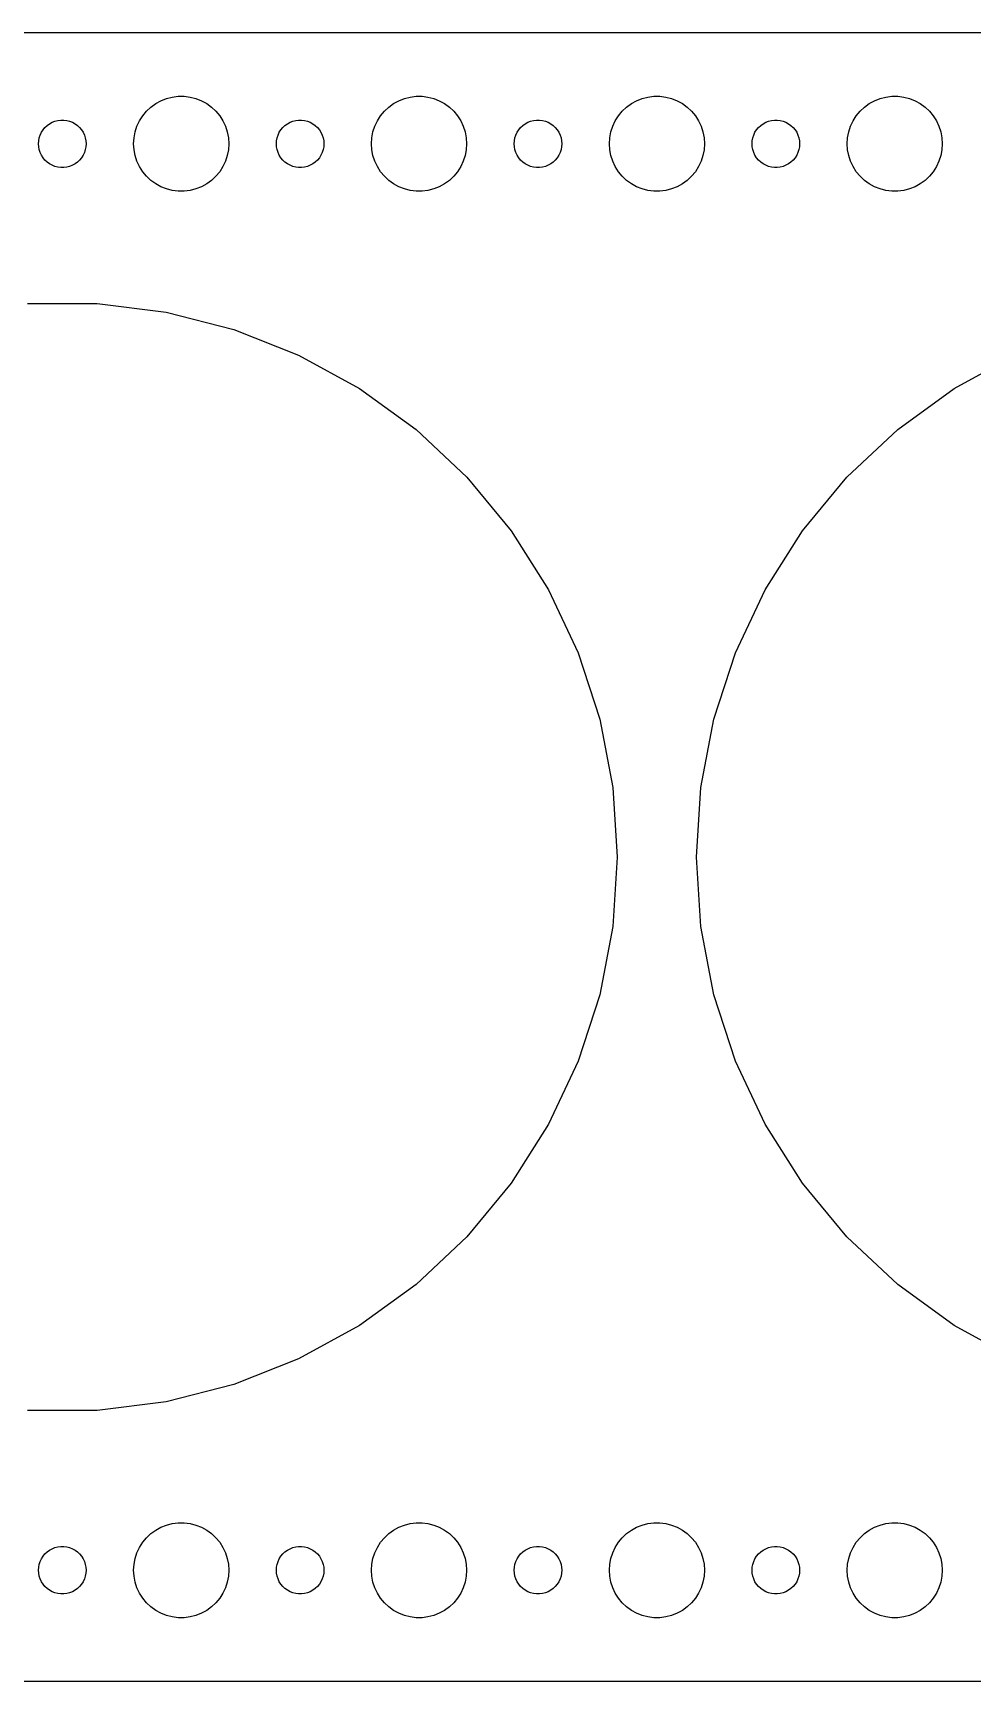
# Model space of a CAD drawing. Header units: metres. Extents: x -120 to 120, y 62 to 280.
# Drawn here: x -1.8 to 57.4, y 176 to 280 of the extents above; entities that cross this region are included whole.
import ezdxf

# ---------------------------------------------------------------- set-up
doc = ezdxf.new("R2010")
doc.units = ezdxf.units.M

msp = doc.modelspace()

# ---------------------------------------------------------------- linework, layer by layer
for p, q in [((114.814, 279.99), (-114.814, 279.99)), ((5.89252, 275.533), (6.22266, 275.714)), ((6.22266, 275.714), (6.57294, 275.853)), ((6.57294, 275.853), (6.93785, 275.947)), ((6.93785, 275.947), (7.31161, 275.994)), ((7.31161, 275.994), (7.68837, 275.994)), ((7.68837, 275.994), (8.06213, 275.947)), ((8.06213, 275.947), (8.42705, 275.853)), ((8.42705, 275.853), (8.77733, 275.714)), ((8.77733, 275.714), (9.10747, 275.533)), ((20.8925, 275.533), (21.2227, 275.714)), ((21.2227, 275.714), (21.5729, 275.853)), ((21.5729, 275.853), (21.9379, 275.947)), ((21.9379, 275.947), (22.3116, 275.994)), ((22.3116, 275.994), (22.6884, 275.994)), ((22.6884, 275.994), (23.0621, 275.947)), ((23.0621, 275.947), (23.427, 275.853)), ((23.427, 275.853), (23.7773, 275.714)), ((23.7773, 275.714), (24.1075, 275.533)), ((35.8925, 275.533), (36.2227, 275.714)), ((36.2227, 275.714), (36.5729, 275.853)), ((36.5729, 275.853), (36.9379, 275.947)), ((36.9379, 275.947), (37.3116, 275.994)), ((37.3116, 275.994), (37.6884, 275.994)), ((37.6884, 275.994), (38.0621, 275.947)), ((38.0621, 275.947), (38.427, 275.853)), ((38.427, 275.853), (38.7773, 275.714)), ((38.7773, 275.714), (39.1075, 275.533)), ((50.8925, 275.533), (51.2227, 275.714)), ((51.2227, 275.714), (51.5729, 275.853)), ((51.5729, 275.853), (51.9379, 275.947)), ((51.9379, 275.947), (52.3116, 275.994)), ((52.3116, 275.994), (52.6884, 275.994)), ((52.6884, 275.994), (53.0621, 275.947)), ((53.0621, 275.947), (53.427, 275.853)), ((53.427, 275.853), (53.7773, 275.714)), ((53.7773, 275.714), (54.1075, 275.533)), ((4.87108, 274.445), (5.07294, 274.763)), ((5.07294, 274.763), (5.31308, 275.054)), ((5.31308, 275.054), (5.58772, 275.312)), ((5.58772, 275.312), (5.89252, 275.533)), ((9.10747, 275.533), (9.41226, 275.312)), ((9.41226, 275.312), (9.6869, 275.054)), ((9.6869, 275.054), (9.92705, 274.763)), ((9.92705, 274.763), (10.1289, 274.445)), ((19.8711, 274.445), (20.0729, 274.763)), ((20.0729, 274.763), (20.3131, 275.054)), ((20.3131, 275.054), (20.5877, 275.312)), ((20.5877, 275.312), (20.8925, 275.533)), ((24.1075, 275.533), (24.4123, 275.312)), ((24.4123, 275.312), (24.6869, 275.054)), ((24.6869, 275.054), (24.927, 274.763)), ((24.927, 274.763), (25.1289, 274.445)), ((34.8711, 274.445), (35.0729, 274.763)), ((35.0729, 274.763), (35.3131, 275.054)), ((35.3131, 275.054), (35.5877, 275.312)), ((35.5877, 275.312), (35.8925, 275.533)), ((39.1075, 275.533), (39.4123, 275.312)), ((39.4123, 275.312), (39.6869, 275.054)), ((39.6869, 275.054), (39.927, 274.763)), ((39.927, 274.763), (40.1289, 274.445)), ((49.8711, 274.445), (50.0729, 274.763)), ((50.0729, 274.763), (50.3131, 275.054)), ((50.3131, 275.054), (50.5877, 275.312)), ((50.5877, 275.312), (50.8925, 275.533)), ((54.1075, 275.533), (54.4123, 275.312)), ((54.4123, 275.312), (54.6869, 275.054)), ((54.6869, 275.054), (54.927, 274.763)), ((54.927, 274.763), (55.1289, 274.445)), ((-1.45287, 273.373), (-1.39465, 273.552)), ((-1.39465, 273.552), (-1.31445, 273.723)), ((-1.31445, 273.723), (-1.21352, 273.882)), ((-1.21352, 273.882), (-1.09344, 274.027)), ((-1.09344, 274.027), (-0.95613, 274.156)), ((-0.95613, 274.156), (-0.80373, 274.266)), ((-0.80373, 274.266), (-0.63866, 274.357)), ((-0.63866, 274.357), (-0.46352, 274.427)), ((-0.46352, 274.427), (-0.28107, 274.473)), ((-0.28107, 274.473), (-0.09418, 274.497)), ((-0.09418, 274.497), (0.09418, 274.497)), ((0.09418, 274.497), (0.28107, 274.473)), ((0.28107, 274.473), (0.46352, 274.427)), ((0.46352, 274.427), (0.63866, 274.357)), ((0.63866, 274.357), (0.80373, 274.266)), ((0.80373, 274.266), (0.95613, 274.156)), ((0.95613, 274.156), (1.09344, 274.027)), ((1.09344, 274.027), (1.21352, 273.882)), ((1.21352, 273.882), (1.31445, 273.723)), ((1.31445, 273.723), (1.39465, 273.552)), ((1.39465, 273.552), (1.45287, 273.373)), ((4.52365, 273.376), (4.59424, 273.746)), ((4.59424, 273.746), (4.71066, 274.104)), ((4.71066, 274.104), (4.87108, 274.445)), ((10.1289, 274.445), (10.2893, 274.104)), ((10.2893, 274.104), (10.4057, 273.746)), ((10.4057, 273.746), (10.4763, 273.376)), ((13.5471, 273.373), (13.6053, 273.552)), ((13.6053, 273.552), (13.6855, 273.723)), ((13.6855, 273.723), (13.7865, 273.882)), ((13.7865, 273.882), (13.9065, 274.027)), ((13.9065, 274.027), (14.0439, 274.156)), ((14.0439, 274.156), (14.1963, 274.266)), ((14.1963, 274.266), (14.3613, 274.357)), ((14.3613, 274.357), (14.5365, 274.427)), ((14.5365, 274.427), (14.7189, 274.473)), ((14.7189, 274.473), (14.9058, 274.497)), ((14.9058, 274.497), (15.0942, 274.497)), ((15.0942, 274.497), (15.2811, 274.473)), ((15.2811, 274.473), (15.4635, 274.427)), ((15.4635, 274.427), (15.6387, 274.357)), ((15.6387, 274.357), (15.8037, 274.266)), ((15.8037, 274.266), (15.9561, 274.156)), ((15.9561, 274.156), (16.0934, 274.027)), ((16.0934, 274.027), (16.2135, 273.882)), ((16.2135, 273.882), (16.3145, 273.723)), ((16.3145, 273.723), (16.3947, 273.552)), ((16.3947, 273.552), (16.4529, 273.373)), ((19.5237, 273.376), (19.5942, 273.746)), ((19.5942, 273.746), (19.7107, 274.104)), ((19.7107, 274.104), (19.8711, 274.445)), ((25.1289, 274.445), (25.2893, 274.104)), ((25.2893, 274.104), (25.4057, 273.746)), ((25.4057, 273.746), (25.4763, 273.376)), ((28.5471, 273.373), (28.6053, 273.552)), ((28.6053, 273.552), (28.6855, 273.723)), ((28.6855, 273.723), (28.7865, 273.882)), ((28.7865, 273.882), (28.9065, 274.027)), ((28.9065, 274.027), (29.0439, 274.156)), ((29.0439, 274.156), (29.1963, 274.266)), ((29.1963, 274.266), (29.3613, 274.357)), ((29.3613, 274.357), (29.5365, 274.427)), ((29.5365, 274.427), (29.7189, 274.473)), ((29.7189, 274.473), (29.9058, 274.497)), ((29.9058, 274.497), (30.0942, 274.497)), ((30.0942, 274.497), (30.2811, 274.473)), ((30.2811, 274.473), (30.4635, 274.427)), ((30.4635, 274.427), (30.6387, 274.357)), ((30.6387, 274.357), (30.8037, 274.266)), ((30.8037, 274.266), (30.9561, 274.156)), ((30.9561, 274.156), (31.0934, 274.027)), ((31.0934, 274.027), (31.2135, 273.882)), ((31.2135, 273.882), (31.3145, 273.723)), ((31.3145, 273.723), (31.3947, 273.552)), ((31.3947, 273.552), (31.4529, 273.373)), ((34.5237, 273.376), (34.5942, 273.746)), ((34.5942, 273.746), (34.7107, 274.104)), ((34.7107, 274.104), (34.8711, 274.445)), ((40.1289, 274.445), (40.2893, 274.104)), ((40.2893, 274.104), (40.4057, 273.746)), ((40.4057, 273.746), (40.4763, 273.376)), ((43.5471, 273.373), (43.6053, 273.552)), ((43.6053, 273.552), (43.6855, 273.723)), ((43.6855, 273.723), (43.7865, 273.882)), ((43.7865, 273.882), (43.9065, 274.027)), ((43.9065, 274.027), (44.0439, 274.156)), ((44.0439, 274.156), (44.1963, 274.266)), ((44.1963, 274.266), (44.3613, 274.357)), ((44.3613, 274.357), (44.5365, 274.427)), ((44.5365, 274.427), (44.7189, 274.473)), ((44.7189, 274.473), (44.9058, 274.497)), ((44.9058, 274.497), (45.0942, 274.497)), ((45.0942, 274.497), (45.2811, 274.473)), ((45.2811, 274.473), (45.4635, 274.427)), ((45.4635, 274.427), (45.6387, 274.357)), ((45.6387, 274.357), (45.8037, 274.266)), ((45.8037, 274.266), (45.9561, 274.156)), ((45.9561, 274.156), (46.0934, 274.027)), ((46.0934, 274.027), (46.2135, 273.882)), ((46.2135, 273.882), (46.3145, 273.723)), ((46.3145, 273.723), (46.3947, 273.552)), ((46.3947, 273.552), (46.4529, 273.373)), ((49.5237, 273.376), (49.5942, 273.746)), ((49.5942, 273.746), (49.7107, 274.104)), ((49.7107, 274.104), (49.8711, 274.445)), ((55.1289, 274.445), (55.2893, 274.104)), ((55.2893, 274.104), (55.4057, 273.746)), ((55.4057, 273.746), (55.4763, 273.376)), ((-1.5, 273), (-1.48816, 273.188)), ((-1.48816, 272.812), (-1.5, 273)), ((-1.48816, 273.188), (-1.45287, 273.373)), ((-1.45287, 272.627), (-1.48816, 272.812)), ((-1.39465, 272.448), (-1.45287, 272.627)), ((-1.31445, 272.277), (-1.39465, 272.448)), ((1.39465, 272.448), (1.31445, 272.277)), ((1.45287, 272.627), (1.39465, 272.448)), ((1.45287, 273.373), (1.48816, 273.188)), ((1.48816, 272.812), (1.45287, 272.627)), ((1.48816, 273.188), (1.5, 273)), ((1.5, 273), (1.48816, 272.812)), ((4.5, 273), (4.52365, 273.376)), ((4.52365, 272.624), (4.5, 273)), ((4.59424, 272.254), (4.52365, 272.624)), ((10.4763, 272.624), (10.4057, 272.254)), ((10.4763, 273.376), (10.5, 273)), ((10.5, 273), (10.4763, 272.624)), ((13.5, 273), (13.5118, 273.188)), ((13.5118, 272.812), (13.5, 273)), ((13.5118, 273.188), (13.5471, 273.373)), ((13.5471, 272.627), (13.5118, 272.812)), ((13.6053, 272.448), (13.5471, 272.627)), ((13.6855, 272.277), (13.6053, 272.448)), ((16.3947, 272.448), (16.3145, 272.277)), ((16.4529, 272.627), (16.3947, 272.448)), ((16.4529, 273.373), (16.4882, 273.188)), ((16.4882, 272.812), (16.4529, 272.627)), ((16.4882, 273.188), (16.5, 273)), ((16.5, 273), (16.4882, 272.812)), ((19.5, 273), (19.5237, 273.376)), ((19.5237, 272.624), (19.5, 273)), ((19.5942, 272.254), (19.5237, 272.624)), ((25.4763, 272.624), (25.4057, 272.254)), ((25.4763, 273.376), (25.5, 273)), ((25.5, 273), (25.4763, 272.624)), ((28.5, 273), (28.5118, 273.188)), ((28.5118, 272.812), (28.5, 273)), ((28.5118, 273.188), (28.5471, 273.373)), ((28.5471, 272.627), (28.5118, 272.812)), ((28.6053, 272.448), (28.5471, 272.627)), ((28.6855, 272.277), (28.6053, 272.448)), ((31.3947, 272.448), (31.3145, 272.277)), ((31.4529, 272.627), (31.3947, 272.448)), ((31.4529, 273.373), (31.4882, 273.188)), ((31.4882, 272.812), (31.4529, 272.627)), ((31.4882, 273.188), (31.5, 273)), ((31.5, 273), (31.4882, 272.812)), ((34.5, 273), (34.5237, 273.376)), ((34.5237, 272.624), (34.5, 273)), ((34.5942, 272.254), (34.5237, 272.624)), ((40.4763, 272.624), (40.4057, 272.254)), ((40.4763, 273.376), (40.5, 273)), ((40.5, 273), (40.4763, 272.624)), ((43.5, 273), (43.5118, 273.188)), ((43.5118, 272.812), (43.5, 273)), ((43.5118, 273.188), (43.5471, 273.373)), ((43.5471, 272.627), (43.5118, 272.812)), ((43.6053, 272.448), (43.5471, 272.627)), ((43.6855, 272.277), (43.6053, 272.448)), ((46.3947, 272.448), (46.3145, 272.277)), ((46.4529, 272.627), (46.3947, 272.448)), ((46.4529, 273.373), (46.4882, 273.188)), ((46.4882, 272.812), (46.4529, 272.627)), ((46.4882, 273.188), (46.5, 273)), ((46.5, 273), (46.4882, 272.812)), ((49.5, 273), (49.5237, 273.376)), ((49.5237, 272.624), (49.5, 273)), ((49.5942, 272.254), (49.5237, 272.624)), ((55.4763, 272.624), (55.4057, 272.254)), ((55.4763, 273.376), (55.5, 273)), ((55.5, 273), (55.4763, 272.624)), ((-1.21352, 272.118), (-1.31445, 272.277)), ((-1.09344, 271.973), (-1.21352, 272.118)), ((-0.95613, 271.844), (-1.09344, 271.973)), ((-0.80373, 271.734), (-0.95613, 271.844)), ((-0.63866, 271.643), (-0.80373, 271.734)), ((-0.46352, 271.573), (-0.63866, 271.643)), ((-0.28107, 271.527), (-0.46352, 271.573)), ((-0.09418, 271.503), (-0.28107, 271.527)), ((0.09418, 271.503), (-0.09418, 271.503)), ((0.28107, 271.527), (0.09418, 271.503)), ((0.46352, 271.573), (0.28107, 271.527)), ((0.63866, 271.643), (0.46352, 271.573)), ((0.80373, 271.734), (0.63866, 271.643)), ((0.95613, 271.844), (0.80373, 271.734)), ((1.09344, 271.973), (0.95613, 271.844)), ((1.21352, 272.118), (1.09344, 271.973)), ((1.31445, 272.277), (1.21352, 272.118)), ((4.71066, 271.896), (4.59424, 272.254)), ((4.87108, 271.555), (4.71066, 271.896)), ((5.07294, 271.237), (4.87108, 271.555)), ((10.1289, 271.555), (9.92705, 271.237)), ((10.2893, 271.896), (10.1289, 271.555)), ((10.4057, 272.254), (10.2893, 271.896)), ((13.7865, 272.118), (13.6855, 272.277)), ((13.9065, 271.973), (13.7865, 272.118)), ((14.0439, 271.844), (13.9065, 271.973)), ((14.1963, 271.734), (14.0439, 271.844)), ((14.3613, 271.643), (14.1963, 271.734)), ((14.5365, 271.573), (14.3613, 271.643)), ((14.7189, 271.527), (14.5365, 271.573)), ((14.9058, 271.503), (14.7189, 271.527)), ((15.0942, 271.503), (14.9058, 271.503)), ((15.2811, 271.527), (15.0942, 271.503)), ((15.4635, 271.573), (15.2811, 271.527)), ((15.6387, 271.643), (15.4635, 271.573)), ((15.8037, 271.734), (15.6387, 271.643)), ((15.9561, 271.844), (15.8037, 271.734)), ((16.0934, 271.973), (15.9561, 271.844)), ((16.2135, 272.118), (16.0934, 271.973)), ((16.3145, 272.277), (16.2135, 272.118)), ((19.7107, 271.896), (19.5942, 272.254)), ((19.8711, 271.555), (19.7107, 271.896)), ((20.0729, 271.237), (19.8711, 271.555)), ((25.1289, 271.555), (24.927, 271.237)), ((25.2893, 271.896), (25.1289, 271.555)), ((25.4057, 272.254), (25.2893, 271.896)), ((28.7865, 272.118), (28.6855, 272.277)), ((28.9065, 271.973), (28.7865, 272.118)), ((29.0439, 271.844), (28.9065, 271.973)), ((29.1963, 271.734), (29.0439, 271.844)), ((29.3613, 271.643), (29.1963, 271.734)), ((29.5365, 271.573), (29.3613, 271.643)), ((29.7189, 271.527), (29.5365, 271.573)), ((29.9058, 271.503), (29.7189, 271.527)), ((30.0942, 271.503), (29.9058, 271.503)), ((30.2811, 271.527), (30.0942, 271.503)), ((30.4635, 271.573), (30.2811, 271.527)), ((30.6387, 271.643), (30.4635, 271.573)), ((30.8037, 271.734), (30.6387, 271.643)), ((30.9561, 271.844), (30.8037, 271.734)), ((31.0934, 271.973), (30.9561, 271.844)), ((31.2135, 272.118), (31.0934, 271.973)), ((31.3145, 272.277), (31.2135, 272.118)), ((34.7107, 271.896), (34.5942, 272.254)), ((34.8711, 271.555), (34.7107, 271.896)), ((35.0729, 271.237), (34.8711, 271.555)), ((40.1289, 271.555), (39.927, 271.237)), ((40.2893, 271.896), (40.1289, 271.555)), ((40.4057, 272.254), (40.2893, 271.896)), ((43.7865, 272.118), (43.6855, 272.277)), ((43.9065, 271.973), (43.7865, 272.118)), ((44.0439, 271.844), (43.9065, 271.973)), ((44.1963, 271.734), (44.0439, 271.844)), ((44.3613, 271.643), (44.1963, 271.734)), ((44.5365, 271.573), (44.3613, 271.643)), ((44.7189, 271.527), (44.5365, 271.573)), ((44.9058, 271.503), (44.7189, 271.527)), ((45.0942, 271.503), (44.9058, 271.503)), ((45.2811, 271.527), (45.0942, 271.503)), ((45.4635, 271.573), (45.2811, 271.527)), ((45.6387, 271.643), (45.4635, 271.573)), ((45.8037, 271.734), (45.6387, 271.643)), ((45.9561, 271.844), (45.8037, 271.734)), ((46.0934, 271.973), (45.9561, 271.844)), ((46.2135, 272.118), (46.0934, 271.973)), ((46.3145, 272.277), (46.2135, 272.118)), ((49.7107, 271.896), (49.5942, 272.254)), ((49.8711, 271.555), (49.7107, 271.896)), ((50.0729, 271.237), (49.8711, 271.555)), ((55.1289, 271.555), (54.927, 271.237)), ((55.2893, 271.896), (55.1289, 271.555)), ((55.4057, 272.254), (55.2893, 271.896)), ((5.31308, 270.946), (5.07294, 271.237)), ((5.58772, 270.688), (5.31308, 270.946)), ((5.89252, 270.467), (5.58772, 270.688)), ((6.22266, 270.286), (5.89252, 270.467)), ((9.10747, 270.467), (8.77733, 270.286)), ((9.41226, 270.688), (9.10747, 270.467)), ((9.6869, 270.946), (9.41226, 270.688)), ((9.92705, 271.237), (9.6869, 270.946)), ((20.3131, 270.946), (20.0729, 271.237)), ((20.5877, 270.688), (20.3131, 270.946)), ((20.8925, 270.467), (20.5877, 270.688)), ((21.2227, 270.286), (20.8925, 270.467)), ((24.1075, 270.467), (23.7773, 270.286)), ((24.4123, 270.688), (24.1075, 270.467)), ((24.6869, 270.946), (24.4123, 270.688)), ((24.927, 271.237), (24.6869, 270.946)), ((35.3131, 270.946), (35.0729, 271.237)), ((35.5877, 270.688), (35.3131, 270.946)), ((35.8925, 270.467), (35.5877, 270.688)), ((36.2227, 270.286), (35.8925, 270.467)), ((39.1075, 270.467), (38.7773, 270.286)), ((39.4123, 270.688), (39.1075, 270.467)), ((39.6869, 270.946), (39.4123, 270.688)), ((39.927, 271.237), (39.6869, 270.946)), ((50.3131, 270.946), (50.0729, 271.237)), ((50.5877, 270.688), (50.3131, 270.946)), ((50.8925, 270.467), (50.5877, 270.688)), ((51.2227, 270.286), (50.8925, 270.467)), ((54.1075, 270.467), (53.7773, 270.286)), ((54.4123, 270.688), (54.1075, 270.467)), ((54.6869, 270.946), (54.4123, 270.688)), ((54.927, 271.237), (54.6869, 270.946)), ((6.57294, 270.147), (6.22266, 270.286)), ((6.93785, 270.053), (6.57294, 270.147)), ((7.31161, 270.006), (6.93785, 270.053)), ((7.68837, 270.006), (7.31161, 270.006)), ((8.06213, 270.053), (7.68837, 270.006)), ((8.42705, 270.147), (8.06213, 270.053)), ((8.77733, 270.286), (8.42705, 270.147)), ((21.5729, 270.147), (21.2227, 270.286)), ((21.9379, 270.053), (21.5729, 270.147)), ((22.3116, 270.006), (21.9379, 270.053)), ((22.6884, 270.006), (22.3116, 270.006)), ((23.0621, 270.053), (22.6884, 270.006)), ((23.427, 270.147), (23.0621, 270.053)), ((23.7773, 270.286), (23.427, 270.147)), ((36.5729, 270.147), (36.2227, 270.286)), ((36.9379, 270.053), (36.5729, 270.147)), ((37.3116, 270.006), (36.9379, 270.053)), ((37.6884, 270.006), (37.3116, 270.006)), ((38.0621, 270.053), (37.6884, 270.006)), ((38.427, 270.147), (38.0621, 270.053)), ((38.7773, 270.286), (38.427, 270.147)), ((51.5729, 270.147), (51.2227, 270.286)), ((51.9379, 270.053), (51.5729, 270.147)), ((52.3116, 270.006), (51.9379, 270.053)), ((52.6884, 270.006), (52.3116, 270.006)), ((53.0621, 270.053), (52.6884, 270.006)), ((53.427, 270.147), (53.0621, 270.053)), ((53.7773, 270.286), (53.427, 270.147)), ((-2.19766, 262.931), (2.19766, 262.931)), ((2.19766, 262.931), (6.55833, 262.38)), ((6.55833, 262.38), (10.8156, 261.287)), ((10.8156, 261.287), (14.9023, 259.669)), ((14.9023, 259.669), (18.7539, 257.551)), ((56.2461, 257.551), (60.0977, 259.669)), ((18.7539, 257.551), (22.3098, 254.968)), ((52.6902, 254.968), (56.2461, 257.551)), ((22.3098, 254.968), (25.5139, 251.959)), ((49.4861, 251.959), (52.6902, 254.968)), ((25.5139, 251.959), (28.3156, 248.572)), ((46.6844, 248.572), (49.4861, 251.959)), ((28.3156, 248.572), (30.6707, 244.861)), ((44.3293, 244.861), (46.6844, 248.572)), ((30.6707, 244.861), (32.5422, 240.884)), ((42.4578, 240.884), (44.3293, 244.861)), ((32.5422, 240.884), (33.9004, 236.704)), ((41.0996, 236.704), (42.4578, 240.884)), ((33.9004, 236.704), (34.724, 232.387)), ((40.276, 232.387), (41.0996, 236.704)), ((34.724, 232.387), (35, 228)), ((40, 228), (40.276, 232.387)), ((35, 228), (34.724, 223.613)), ((40.276, 223.613), (40, 228)), ((34.724, 223.613), (33.9004, 219.296)), ((41.0996, 219.296), (40.276, 223.613)), ((33.9004, 219.296), (32.5422, 215.116)), ((42.4578, 215.116), (41.0996, 219.296)), ((32.5422, 215.116), (30.6707, 211.139)), ((44.3293, 211.139), (42.4578, 215.116)), ((30.6707, 211.139), (28.3156, 207.428)), ((46.6844, 207.428), (44.3293, 211.139)), ((28.3156, 207.428), (25.5139, 204.041)), ((49.4861, 204.041), (46.6844, 207.428)), ((25.5139, 204.041), (22.3098, 201.032)), ((52.6902, 201.032), (49.4861, 204.041)), ((22.3098, 201.032), (18.7539, 198.449)), ((56.2461, 198.449), (52.6902, 201.032)), ((18.7539, 198.449), (14.9023, 196.331)), ((60.0977, 196.331), (56.2461, 198.449)), ((14.9023, 196.331), (10.8156, 194.713)), ((10.8156, 194.713), (6.55833, 193.62)), ((6.55833, 193.62), (2.19766, 193.069)), ((2.19766, 193.069), (-2.19766, 193.069)), ((5.31308, 185.054), (5.58772, 185.312)), ((5.58772, 185.312), (5.89252, 185.533)), ((5.89252, 185.533), (6.22266, 185.714)), ((6.22266, 185.714), (6.57294, 185.853)), ((6.57294, 185.853), (6.93785, 185.947)), ((6.93785, 185.947), (7.31161, 185.994)), ((7.31161, 185.994), (7.68837, 185.994)), ((7.68837, 185.994), (8.06213, 185.947)), ((8.06213, 185.947), (8.42705, 185.853)), ((8.42705, 185.853), (8.77733, 185.714)), ((8.77733, 185.714), (9.10747, 185.533)), ((9.10747, 185.533), (9.41226, 185.312)), ((9.41226, 185.312), (9.6869, 185.054)), ((20.3131, 185.054), (20.5877, 185.312)), ((20.5877, 185.312), (20.8925, 185.533)), ((20.8925, 185.533), (21.2227, 185.714)), ((21.2227, 185.714), (21.5729, 185.853)), ((21.5729, 185.853), (21.9379, 185.947)), ((21.9379, 185.947), (22.3116, 185.994)), ((22.3116, 185.994), (22.6884, 185.994)), ((22.6884, 185.994), (23.0621, 185.947)), ((23.0621, 185.947), (23.427, 185.853)), ((23.427, 185.853), (23.7773, 185.714)), ((23.7773, 185.714), (24.1075, 185.533)), ((24.1075, 185.533), (24.4123, 185.312)), ((24.4123, 185.312), (24.6869, 185.054)), ((35.3131, 185.054), (35.5877, 185.312)), ((35.5877, 185.312), (35.8925, 185.533)), ((35.8925, 185.533), (36.2227, 185.714)), ((36.2227, 185.714), (36.5729, 185.853)), ((36.5729, 185.853), (36.9379, 185.947)), ((36.9379, 185.947), (37.3116, 185.994)), ((37.3116, 185.994), (37.6884, 185.994)), ((37.6884, 185.994), (38.0621, 185.947)), ((38.0621, 185.947), (38.427, 185.853)), ((38.427, 185.853), (38.7773, 185.714)), ((38.7773, 185.714), (39.1075, 185.533)), ((39.1075, 185.533), (39.4123, 185.312)), ((39.4123, 185.312), (39.6869, 185.054)), ((50.3131, 185.054), (50.5877, 185.312)), ((50.5877, 185.312), (50.8925, 185.533)), ((50.8925, 185.533), (51.2227, 185.714)), ((51.2227, 185.714), (51.5729, 185.853)), ((51.5729, 185.853), (51.9379, 185.947)), ((51.9379, 185.947), (52.3116, 185.994)), ((52.3116, 185.994), (52.6884, 185.994)), ((52.6884, 185.994), (53.0621, 185.947)), ((53.0621, 185.947), (53.427, 185.853)), ((53.427, 185.853), (53.7773, 185.714)), ((53.7773, 185.714), (54.1075, 185.533)), ((54.1075, 185.533), (54.4123, 185.312)), ((54.4123, 185.312), (54.6869, 185.054)), ((-1.09344, 184.027), (-0.95613, 184.156)), ((-0.95613, 184.156), (-0.80373, 184.266)), ((-0.80373, 184.266), (-0.63866, 184.357)), ((-0.63866, 184.357), (-0.46352, 184.427)), ((-0.46352, 184.427), (-0.28107, 184.473)), ((-0.28107, 184.473), (-0.09418, 184.497)), ((-0.09418, 184.497), (0.09418, 184.497)), ((0.09418, 184.497), (0.28107, 184.473)), ((0.28107, 184.473), (0.46352, 184.427)), ((0.46352, 184.427), (0.63866, 184.357)), ((0.63866, 184.357), (0.80373, 184.266)), ((0.80373, 184.266), (0.95613, 184.156)), ((0.95613, 184.156), (1.09344, 184.027)), ((4.59424, 183.746), (4.71066, 184.104)), ((4.71066, 184.104), (4.87108, 184.445)), ((4.87108, 184.445), (5.07294, 184.763)), ((5.07294, 184.763), (5.31308, 185.054)), ((9.6869, 185.054), (9.92705, 184.763)), ((9.92705, 184.763), (10.1289, 184.445)), ((10.1289, 184.445), (10.2893, 184.104)), ((10.2893, 184.104), (10.4057, 183.746)), ((13.9065, 184.027), (14.0439, 184.156)), ((14.0439, 184.156), (14.1963, 184.266)), ((14.1963, 184.266), (14.3613, 184.357)), ((14.3613, 184.357), (14.5365, 184.427)), ((14.5365, 184.427), (14.7189, 184.473)), ((14.7189, 184.473), (14.9058, 184.497)), ((14.9058, 184.497), (15.0942, 184.497)), ((15.0942, 184.497), (15.2811, 184.473)), ((15.2811, 184.473), (15.4635, 184.427)), ((15.4635, 184.427), (15.6387, 184.357)), ((15.6387, 184.357), (15.8037, 184.266)), ((15.8037, 184.266), (15.9561, 184.156)), ((15.9561, 184.156), (16.0934, 184.027)), ((19.5942, 183.746), (19.7107, 184.104)), ((19.7107, 184.104), (19.8711, 184.445)), ((19.8711, 184.445), (20.0729, 184.763)), ((20.0729, 184.763), (20.3131, 185.054)), ((24.6869, 185.054), (24.927, 184.763)), ((24.927, 184.763), (25.1289, 184.445)), ((25.1289, 184.445), (25.2893, 184.104)), ((25.2893, 184.104), (25.4057, 183.746)), ((28.9065, 184.027), (29.0439, 184.156)), ((29.0439, 184.156), (29.1963, 184.266)), ((29.1963, 184.266), (29.3613, 184.357)), ((29.3613, 184.357), (29.5365, 184.427)), ((29.5365, 184.427), (29.7189, 184.473)), ((29.7189, 184.473), (29.9058, 184.497)), ((29.9058, 184.497), (30.0942, 184.497)), ((30.0942, 184.497), (30.2811, 184.473)), ((30.2811, 184.473), (30.4635, 184.427)), ((30.4635, 184.427), (30.6387, 184.357)), ((30.6387, 184.357), (30.8037, 184.266)), ((30.8037, 184.266), (30.9561, 184.156)), ((30.9561, 184.156), (31.0934, 184.027)), ((34.5942, 183.746), (34.7107, 184.104)), ((34.7107, 184.104), (34.8711, 184.445)), ((34.8711, 184.445), (35.0729, 184.763)), ((35.0729, 184.763), (35.3131, 185.054)), ((39.6869, 185.054), (39.927, 184.763)), ((39.927, 184.763), (40.1289, 184.445)), ((40.1289, 184.445), (40.2893, 184.104)), ((40.2893, 184.104), (40.4057, 183.746)), ((43.9065, 184.027), (44.0439, 184.156)), ((44.0439, 184.156), (44.1963, 184.266)), ((44.1963, 184.266), (44.3613, 184.357)), ((44.3613, 184.357), (44.5365, 184.427)), ((44.5365, 184.427), (44.7189, 184.473)), ((44.7189, 184.473), (44.9058, 184.497)), ((44.9058, 184.497), (45.0942, 184.497)), ((45.0942, 184.497), (45.2811, 184.473)), ((45.2811, 184.473), (45.4635, 184.427)), ((45.4635, 184.427), (45.6387, 184.357)), ((45.6387, 184.357), (45.8037, 184.266)), ((45.8037, 184.266), (45.9561, 184.156)), ((45.9561, 184.156), (46.0934, 184.027)), ((49.5942, 183.746), (49.7107, 184.104)), ((49.7107, 184.104), (49.8711, 184.445)), ((49.8711, 184.445), (50.0729, 184.763)), ((50.0729, 184.763), (50.3131, 185.054)), ((54.6869, 185.054), (54.927, 184.763)), ((54.927, 184.763), (55.1289, 184.445)), ((55.1289, 184.445), (55.2893, 184.104)), ((55.2893, 184.104), (55.4057, 183.746)), ((-1.5, 183), (-1.48816, 183.188)), ((-1.48816, 183.188), (-1.45287, 183.373)), ((-1.45287, 183.373), (-1.39465, 183.552)), ((-1.39465, 183.552), (-1.31445, 183.723)), ((-1.31445, 183.723), (-1.21352, 183.882)), ((-1.21352, 183.882), (-1.09344, 184.027)), ((1.09344, 184.027), (1.21352, 183.882)), ((1.21352, 183.882), (1.31445, 183.723)), ((1.31445, 183.723), (1.39465, 183.552)), ((1.39465, 183.552), (1.45287, 183.373)), ((1.45287, 183.373), (1.48816, 183.188)), ((1.48816, 183.188), (1.5, 183)), ((4.5, 183), (4.52365, 183.376)), ((4.52365, 183.376), (4.59424, 183.746)), ((10.4057, 183.746), (10.4763, 183.376)), ((10.4763, 183.376), (10.5, 183)), ((13.5, 183), (13.5118, 183.188)), ((13.5118, 183.188), (13.5471, 183.373)), ((13.5471, 183.373), (13.6053, 183.552)), ((13.6053, 183.552), (13.6855, 183.723)), ((13.6855, 183.723), (13.7865, 183.882)), ((13.7865, 183.882), (13.9065, 184.027)), ((16.0934, 184.027), (16.2135, 183.882)), ((16.2135, 183.882), (16.3145, 183.723)), ((16.3145, 183.723), (16.3947, 183.552)), ((16.3947, 183.552), (16.4529, 183.373)), ((16.4529, 183.373), (16.4882, 183.188)), ((16.4882, 183.188), (16.5, 183)), ((19.5, 183), (19.5237, 183.376)), ((19.5237, 183.376), (19.5942, 183.746)), ((25.4057, 183.746), (25.4763, 183.376)), ((25.4763, 183.376), (25.5, 183)), ((28.5, 183), (28.5118, 183.188)), ((28.5118, 183.188), (28.5471, 183.373)), ((28.5471, 183.373), (28.6053, 183.552)), ((28.6053, 183.552), (28.6855, 183.723)), ((28.6855, 183.723), (28.7865, 183.882)), ((28.7865, 183.882), (28.9065, 184.027)), ((31.0934, 184.027), (31.2135, 183.882)), ((31.2135, 183.882), (31.3145, 183.723)), ((31.3145, 183.723), (31.3947, 183.552)), ((31.3947, 183.552), (31.4529, 183.373)), ((31.4529, 183.373), (31.4882, 183.188)), ((31.4882, 183.188), (31.5, 183)), ((34.5, 183), (34.5237, 183.376)), ((34.5237, 183.376), (34.5942, 183.746)), ((40.4057, 183.746), (40.4763, 183.376)), ((40.4763, 183.376), (40.5, 183)), ((43.5, 183), (43.5118, 183.188)), ((43.5118, 183.188), (43.5471, 183.373)), ((43.5471, 183.373), (43.6053, 183.552)), ((43.6053, 183.552), (43.6855, 183.723)), ((43.6855, 183.723), (43.7865, 183.882)), ((43.7865, 183.882), (43.9065, 184.027)), ((46.0934, 184.027), (46.2135, 183.882)), ((46.2135, 183.882), (46.3145, 183.723)), ((46.3145, 183.723), (46.3947, 183.552)), ((46.3947, 183.552), (46.4529, 183.373)), ((46.4529, 183.373), (46.4882, 183.188)), ((46.4882, 183.188), (46.5, 183)), ((49.5, 183), (49.5237, 183.376)), ((49.5237, 183.376), (49.5942, 183.746)), ((55.4057, 183.746), (55.4763, 183.376)), ((55.4763, 183.376), (55.5, 183)), ((-1.48816, 182.812), (-1.5, 183)), ((-1.45287, 182.627), (-1.48816, 182.812)), ((-1.39465, 182.448), (-1.45287, 182.627)), ((-1.31445, 182.277), (-1.39465, 182.448)), ((-1.21352, 182.118), (-1.31445, 182.277)), ((-1.09344, 181.973), (-1.21352, 182.118)), ((-0.95613, 181.844), (-1.09344, 181.973)), ((1.09344, 181.973), (0.95613, 181.844)), ((1.21352, 182.118), (1.09344, 181.973)), ((1.31445, 182.277), (1.21352, 182.118)), ((1.39465, 182.448), (1.31445, 182.277)), ((1.45287, 182.627), (1.39465, 182.448)), ((1.48816, 182.812), (1.45287, 182.627)), ((1.5, 183), (1.48816, 182.812)), ((4.52365, 182.624), (4.5, 183)), ((4.59424, 182.254), (4.52365, 182.624)), ((4.71066, 181.896), (4.59424, 182.254)), ((10.4057, 182.254), (10.2893, 181.896)), ((10.4763, 182.624), (10.4057, 182.254)), ((10.5, 183), (10.4763, 182.624)), ((13.5118, 182.812), (13.5, 183)), ((13.5471, 182.627), (13.5118, 182.812)), ((13.6053, 182.448), (13.5471, 182.627)), ((13.6855, 182.277), (13.6053, 182.448)), ((13.7865, 182.118), (13.6855, 182.277)), ((13.9065, 181.973), (13.7865, 182.118)), ((14.0439, 181.844), (13.9065, 181.973)), ((16.0934, 181.973), (15.9561, 181.844)), ((16.2135, 182.118), (16.0934, 181.973)), ((16.3145, 182.277), (16.2135, 182.118)), ((16.3947, 182.448), (16.3145, 182.277)), ((16.4529, 182.627), (16.3947, 182.448)), ((16.4882, 182.812), (16.4529, 182.627)), ((16.5, 183), (16.4882, 182.812)), ((19.5237, 182.624), (19.5, 183)), ((19.5942, 182.254), (19.5237, 182.624)), ((19.7107, 181.896), (19.5942, 182.254)), ((25.4057, 182.254), (25.2893, 181.896)), ((25.4763, 182.624), (25.4057, 182.254)), ((25.5, 183), (25.4763, 182.624)), ((28.5118, 182.812), (28.5, 183)), ((28.5471, 182.627), (28.5118, 182.812)), ((28.6053, 182.448), (28.5471, 182.627)), ((28.6855, 182.277), (28.6053, 182.448)), ((28.7865, 182.118), (28.6855, 182.277)), ((28.9065, 181.973), (28.7865, 182.118)), ((29.0439, 181.844), (28.9065, 181.973)), ((31.0934, 181.973), (30.9561, 181.844)), ((31.2135, 182.118), (31.0934, 181.973)), ((31.3145, 182.277), (31.2135, 182.118)), ((31.3947, 182.448), (31.3145, 182.277)), ((31.4529, 182.627), (31.3947, 182.448)), ((31.4882, 182.812), (31.4529, 182.627)), ((31.5, 183), (31.4882, 182.812)), ((34.5237, 182.624), (34.5, 183)), ((34.5942, 182.254), (34.5237, 182.624)), ((34.7107, 181.896), (34.5942, 182.254)), ((40.4057, 182.254), (40.2893, 181.896)), ((40.4763, 182.624), (40.4057, 182.254)), ((40.5, 183), (40.4763, 182.624)), ((43.5118, 182.812), (43.5, 183)), ((43.5471, 182.627), (43.5118, 182.812)), ((43.6053, 182.448), (43.5471, 182.627)), ((43.6855, 182.277), (43.6053, 182.448)), ((43.7865, 182.118), (43.6855, 182.277)), ((43.9065, 181.973), (43.7865, 182.118)), ((44.0439, 181.844), (43.9065, 181.973)), ((46.0934, 181.973), (45.9561, 181.844)), ((46.2135, 182.118), (46.0934, 181.973)), ((46.3145, 182.277), (46.2135, 182.118)), ((46.3947, 182.448), (46.3145, 182.277)), ((46.4529, 182.627), (46.3947, 182.448)), ((46.4882, 182.812), (46.4529, 182.627)), ((46.5, 183), (46.4882, 182.812)), ((49.5237, 182.624), (49.5, 183)), ((49.5942, 182.254), (49.5237, 182.624)), ((49.7107, 181.896), (49.5942, 182.254)), ((55.4057, 182.254), (55.2893, 181.896)), ((55.4763, 182.624), (55.4057, 182.254)), ((55.5, 183), (55.4763, 182.624)), ((-0.80373, 181.734), (-0.95613, 181.844)), ((-0.63866, 181.643), (-0.80373, 181.734)), ((-0.46352, 181.573), (-0.63866, 181.643)), ((-0.28107, 181.527), (-0.46352, 181.573)), ((-0.09418, 181.503), (-0.28107, 181.527)), ((0.09418, 181.503), (-0.09418, 181.503)), ((0.28107, 181.527), (0.09418, 181.503)), ((0.46352, 181.573), (0.28107, 181.527)), ((0.63866, 181.643), (0.46352, 181.573)), ((0.80373, 181.734), (0.63866, 181.643)), ((0.95613, 181.844), (0.80373, 181.734)), ((4.87108, 181.555), (4.71066, 181.896)), ((5.07294, 181.237), (4.87108, 181.555)), ((5.31308, 180.946), (5.07294, 181.237)), ((5.58772, 180.688), (5.31308, 180.946)), ((9.6869, 180.946), (9.41226, 180.688)), ((9.92705, 181.237), (9.6869, 180.946)), ((10.1289, 181.555), (9.92705, 181.237)), ((10.2893, 181.896), (10.1289, 181.555)), ((14.1963, 181.734), (14.0439, 181.844)), ((14.3613, 181.643), (14.1963, 181.734)), ((14.5365, 181.573), (14.3613, 181.643)), ((14.7189, 181.527), (14.5365, 181.573)), ((14.9058, 181.503), (14.7189, 181.527)), ((15.0942, 181.503), (14.9058, 181.503)), ((15.2811, 181.527), (15.0942, 181.503)), ((15.4635, 181.573), (15.2811, 181.527)), ((15.6387, 181.643), (15.4635, 181.573)), ((15.8037, 181.734), (15.6387, 181.643)), ((15.9561, 181.844), (15.8037, 181.734)), ((19.8711, 181.555), (19.7107, 181.896)), ((20.0729, 181.237), (19.8711, 181.555)), ((20.3131, 180.946), (20.0729, 181.237)), ((20.5877, 180.688), (20.3131, 180.946)), ((24.6869, 180.946), (24.4123, 180.688)), ((24.927, 181.237), (24.6869, 180.946)), ((25.1289, 181.555), (24.927, 181.237)), ((25.2893, 181.896), (25.1289, 181.555)), ((29.1963, 181.734), (29.0439, 181.844)), ((29.3613, 181.643), (29.1963, 181.734)), ((29.5365, 181.573), (29.3613, 181.643)), ((29.7189, 181.527), (29.5365, 181.573)), ((29.9058, 181.503), (29.7189, 181.527)), ((30.0942, 181.503), (29.9058, 181.503)), ((30.2811, 181.527), (30.0942, 181.503)), ((30.4635, 181.573), (30.2811, 181.527)), ((30.6387, 181.643), (30.4635, 181.573)), ((30.8037, 181.734), (30.6387, 181.643)), ((30.9561, 181.844), (30.8037, 181.734)), ((34.8711, 181.555), (34.7107, 181.896)), ((35.0729, 181.237), (34.8711, 181.555)), ((35.3131, 180.946), (35.0729, 181.237)), ((35.5877, 180.688), (35.3131, 180.946)), ((39.6869, 180.946), (39.4123, 180.688)), ((39.927, 181.237), (39.6869, 180.946)), ((40.1289, 181.555), (39.927, 181.237)), ((40.2893, 181.896), (40.1289, 181.555)), ((44.1963, 181.734), (44.0439, 181.844)), ((44.3613, 181.643), (44.1963, 181.734)), ((44.5365, 181.573), (44.3613, 181.643)), ((44.7189, 181.527), (44.5365, 181.573)), ((44.9058, 181.503), (44.7189, 181.527)), ((45.0942, 181.503), (44.9058, 181.503)), ((45.2811, 181.527), (45.0942, 181.503)), ((45.4635, 181.573), (45.2811, 181.527)), ((45.6387, 181.643), (45.4635, 181.573)), ((45.8037, 181.734), (45.6387, 181.643)), ((45.9561, 181.844), (45.8037, 181.734)), ((49.8711, 181.555), (49.7107, 181.896)), ((50.0729, 181.237), (49.8711, 181.555)), ((50.3131, 180.946), (50.0729, 181.237)), ((50.5877, 180.688), (50.3131, 180.946)), ((54.6869, 180.946), (54.4123, 180.688)), ((54.927, 181.237), (54.6869, 180.946)), ((55.1289, 181.555), (54.927, 181.237)), ((55.2893, 181.896), (55.1289, 181.555)), ((5.89252, 180.467), (5.58772, 180.688)), ((6.22266, 180.286), (5.89252, 180.467)), ((6.57294, 180.147), (6.22266, 180.286)), ((6.93785, 180.053), (6.57294, 180.147)), ((7.31161, 180.006), (6.93785, 180.053)), ((7.68837, 180.006), (7.31161, 180.006)), ((8.06213, 180.053), (7.68837, 180.006)), ((8.42705, 180.147), (8.06213, 180.053)), ((8.77733, 180.286), (8.42705, 180.147)), ((9.10747, 180.467), (8.77733, 180.286)), ((9.41226, 180.688), (9.10747, 180.467)), ((20.8925, 180.467), (20.5877, 180.688)), ((21.2227, 180.286), (20.8925, 180.467)), ((21.5729, 180.147), (21.2227, 180.286)), ((21.9379, 180.053), (21.5729, 180.147)), ((22.3116, 180.006), (21.9379, 180.053)), ((22.6884, 180.006), (22.3116, 180.006)), ((23.0621, 180.053), (22.6884, 180.006)), ((23.427, 180.147), (23.0621, 180.053)), ((23.7773, 180.286), (23.427, 180.147)), ((24.1075, 180.467), (23.7773, 180.286)), ((24.4123, 180.688), (24.1075, 180.467)), ((35.8925, 180.467), (35.5877, 180.688)), ((36.2227, 180.286), (35.8925, 180.467)), ((36.5729, 180.147), (36.2227, 180.286)), ((36.9379, 180.053), (36.5729, 180.147)), ((37.3116, 180.006), (36.9379, 180.053)), ((37.6884, 180.006), (37.3116, 180.006)), ((38.0621, 180.053), (37.6884, 180.006)), ((38.427, 180.147), (38.0621, 180.053)), ((38.7773, 180.286), (38.427, 180.147)), ((39.1075, 180.467), (38.7773, 180.286)), ((39.4123, 180.688), (39.1075, 180.467)), ((50.8925, 180.467), (50.5877, 180.688)), ((51.2227, 180.286), (50.8925, 180.467)), ((51.5729, 180.147), (51.2227, 180.286)), ((51.9379, 180.053), (51.5729, 180.147)), ((52.3116, 180.006), (51.9379, 180.053)), ((52.6884, 180.006), (52.3116, 180.006)), ((53.0621, 180.053), (52.6884, 180.006)), ((53.427, 180.147), (53.0621, 180.053)), ((53.7773, 180.286), (53.427, 180.147)), ((54.1075, 180.467), (53.7773, 180.286)), ((54.4123, 180.688), (54.1075, 180.467)), ((-114.814, 176.01), (114.814, 176.01))]:
    msp.add_line(p, q)

doc.saveas('drawing.dxf')
